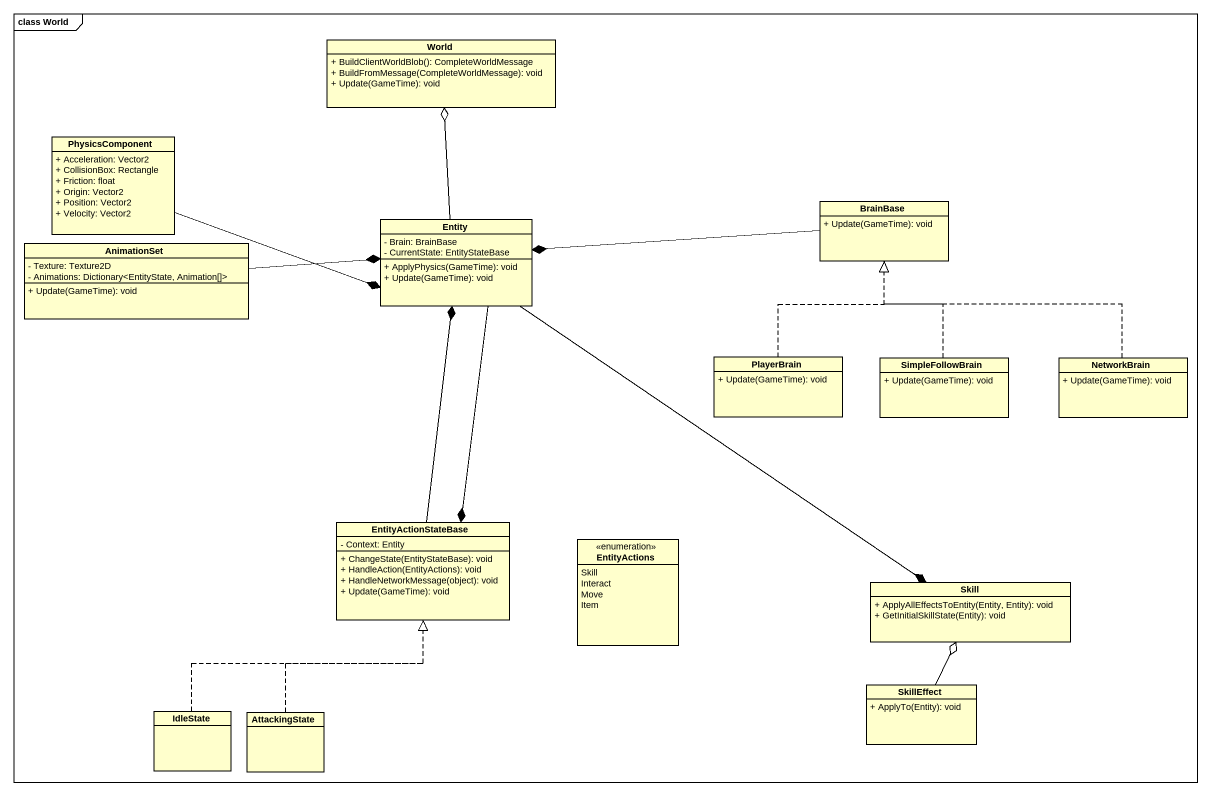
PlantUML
@startuml
mainframe class World
hide circle
hide empty members
skinparam classAttributeIconSize 0
class World {
  + BuildClientWorldBlob(): CompleteWorldMessage
  + BuildFromMessage(CompleteWorldMessage): void
  + Update(GameTime): void
}
class PhysicsComponent {
  + Acceleration: Vector2
  + CollisionBox: Rectangle
  + Friction: float
  + Origin: Vector2
  + Position: Vector2
  + Velocity: Vector2
}
class "Entity" as Entity_ {
  - Brain: BrainBase
  - CurrentState: EntityStateBase
  + ApplyPhysics(GameTime): void
  + Update(GameTime): void
}
class BrainBase {
  + Update(GameTime): void
}
class AnimationSet {
  - Texture: Texture2D
  - Animations: Dictionary<EntityState, Animation[]>
  + Update(GameTime): void
}
class PlayerBrain {
  + Update(GameTime): void
}
class SimpleFollowBrain {
  + Update(GameTime): void
}
class NetworkBrain {
  + Update(GameTime): void
}
class EntityActionStateBase {
  - Context: Entity
  + ChangeState(EntityStateBase): void
  + HandleAction(EntityActions): void
  + HandleNetworkMessage(object): void
  + Update(GameTime): void
}
enum EntityActions {
  Skill
  Interact
  Move
  Item
}
class Skill {
  + ApplyAllEffectsToEntity(Entity, Entity): void
  + GetInitialSkillState(Entity): void
}
class SkillEffect {
  + ApplyTo(Entity): void
}
class IdleState
class AttackingState
PhysicsComponent -right-* Entity_
Entity_ -up-o World
Entity_ --* EntityActionStateBase
Entity_ --* Skill
BrainBase -left-* Entity_
AnimationSet -right-* Entity_
PlayerBrain .up.|> BrainBase
SimpleFollowBrain .up.|> BrainBase
NetworkBrain .up.|> BrainBase
EntityActionStateBase -up-* Entity_
SkillEffect -up-o Skill
IdleState .up.|> EntityActionStateBase
AttackingState .up.|> EntityActionStateBase
@enduml
